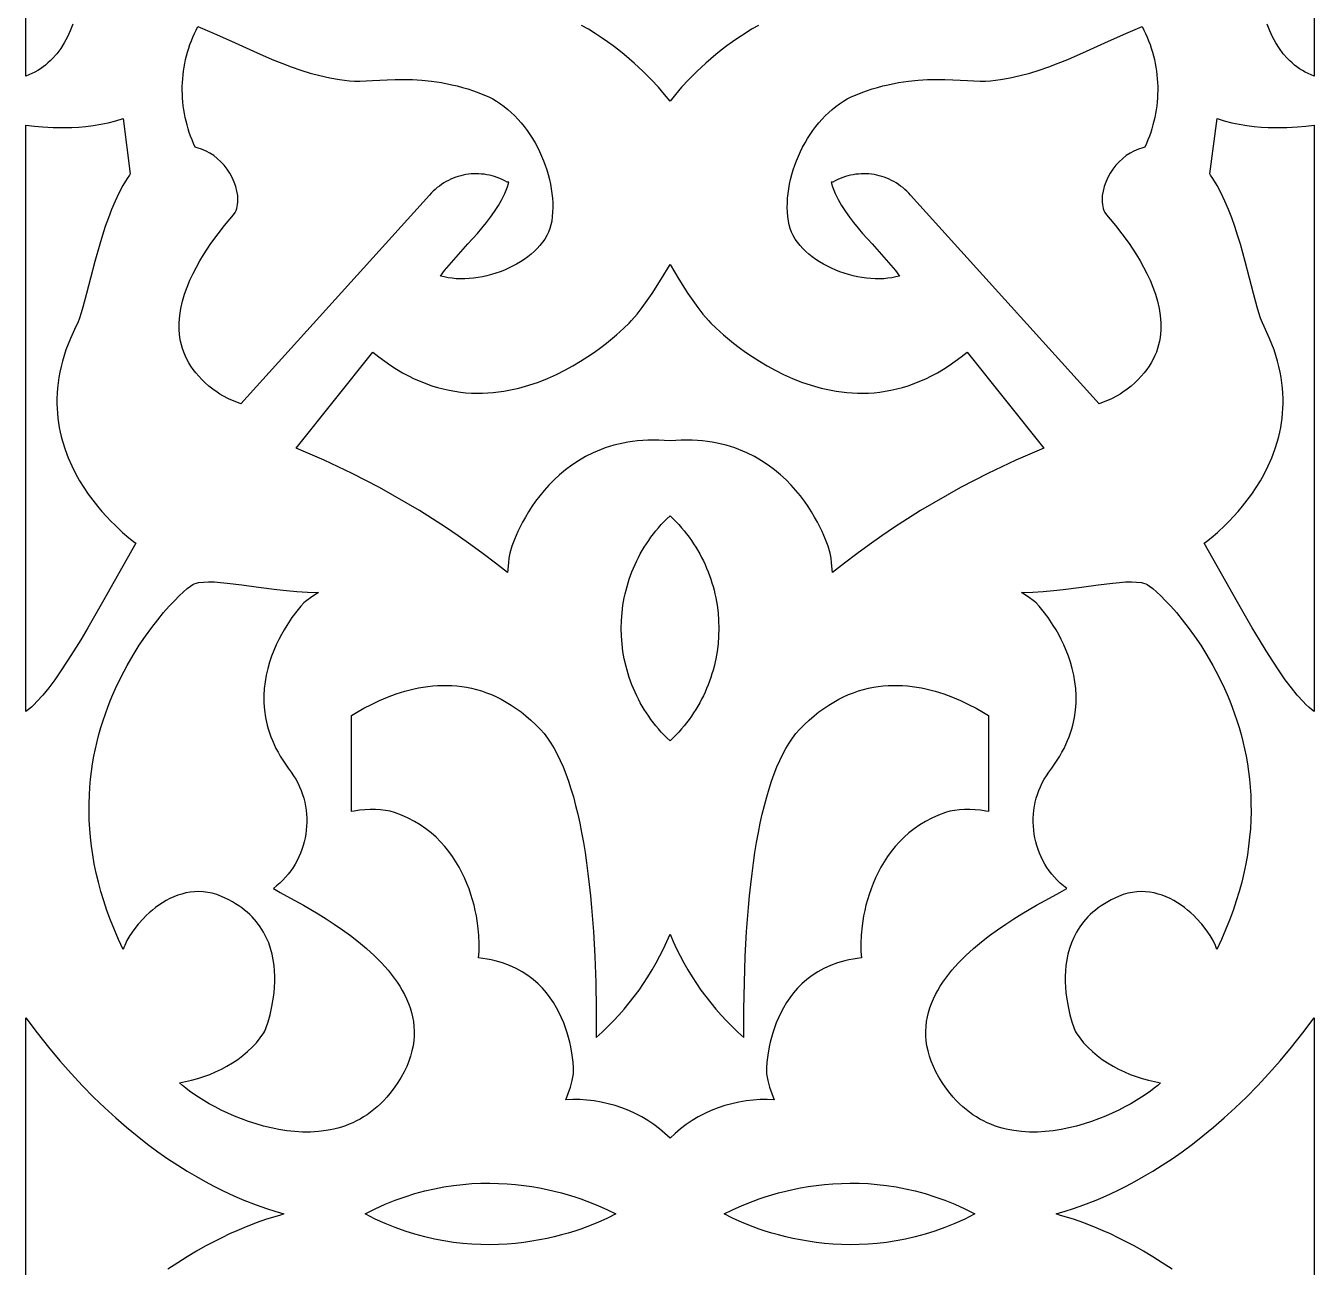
# Model space of a CAD drawing. Extents: x -350 to 350, y -780 to 780.
# Drawn here: x 190 to 270, y -188.7 to -111.6 of the extents above; entities that cross this region are included whole.
import ezdxf

# ---------------------------------------------------------------- set-up
doc = ezdxf.new("R2010")
doc.units = 0
doc.layers.add('LAYER_1', color=18, linetype='CONTINUOUS')

msp = doc.modelspace()

# ---------------------------------------------------------------- linework, layer by layer
at = {"layer": 'LAYER_1'}
for points in [[(192.926, -111.489), (192.767, -111.895), (192.588, -112.283), (192.389, -112.651), (192.17, -112.999), (191.929, -113.324), (191.667, -113.624), (191.527, -113.765), (191.382, -113.899), (191.23, -114.026), (191.073, -114.147), (190.91, -114.26), (190.741, -114.365), (190.566, -114.463), (190.384, -114.553), (190.196, -114.636), (190.002, -114.71), (190.002, -74.774)], [(270.001, -74.775), (270.001, -114.709), (269.808, -114.636), (269.62, -114.553), (269.439, -114.463), (269.263, -114.365), (269.094, -114.26), (268.931, -114.147), (268.774, -114.026), (268.623, -113.899), (268.477, -113.765), (268.338, -113.624), (268.075, -113.324), (267.835, -112.999), (267.615, -112.651), (267.417, -112.283), (267.238, -111.895), (267.078, -111.489)], [(235.489, -111.563), (235.066, -111.81), (234.659, -112.062), (234.267, -112.319), (233.89, -112.58), (233.528, -112.843), (233.182, -113.108), (232.85, -113.373), (232.231, -113.903), (231.671, -114.424), (231.169, -114.929), (230.724, -115.411), (230.336, -115.86), (230.002, -116.271), (229.669, -115.86), (229.28, -115.411), (228.835, -114.929), (228.333, -114.424), (227.773, -113.903), (227.154, -113.373), (226.823, -113.108), (226.476, -112.843), (226.114, -112.58), (225.738, -112.319), (225.346, -112.062), (224.938, -111.81), (224.516, -111.563)], [(190.002, -197.546), (190.002, -173.176), (190.707, -174.117), (191.413, -175.008), (192.118, -175.852), (192.822, -176.649), (193.522, -177.4), (194.217, -178.107), (194.905, -178.771), (195.587, -179.394), (196.259, -179.977), (196.92, -180.52), (197.57, -181.027), (198.207, -181.497), (198.83, -181.932), (199.436, -182.334), (200.025, -182.704), (200.595, -183.043), (201.145, -183.353), (201.673, -183.634), (202.178, -183.888), (202.659, -184.117), (203.115, -184.322), (203.543, -184.504), (204.312, -184.804), (204.956, -185.029), (205.463, -185.189), (205.823, -185.296), (206.024, -185.361), (205.823, -185.427), (205.463, -185.533), (204.956, -185.693), (204.312, -185.918), (203.543, -186.218), (203.115, -186.4), (202.659, -186.605), (202.178, -186.834), (201.673, -187.088), (201.145, -187.37), (200.595, -187.679), (200.025, -188.018), (199.436, -188.388), (198.83, -188.79)], [(261.175, -188.79), (260.569, -188.388), (259.98, -188.018), (259.41, -187.679), (258.86, -187.37), (258.331, -187.088), (257.826, -186.834), (257.345, -186.605), (256.89, -186.4), (256.462, -186.218), (255.692, -185.918), (255.049, -185.693), (254.541, -185.533), (254.182, -185.427), (253.981, -185.361), (254.182, -185.296), (254.541, -185.189), (255.049, -185.029), (255.692, -184.804), (256.462, -184.504), (256.89, -184.322), (257.345, -184.117), (257.826, -183.888), (258.331, -183.634), (258.86, -183.353), (259.41, -183.043), (259.98, -182.704), (260.569, -182.334), (261.175, -181.932), (261.797, -181.497), (262.434, -181.027), (263.084, -180.52), (263.746, -179.977), (264.418, -179.394), (265.099, -178.771), (265.788, -178.107), (266.483, -177.4), (267.183, -176.649), (267.886, -175.852), (268.591, -175.008), (269.297, -174.117), (270.001, -173.177), (270.001, -197.545)]]:
    msp.add_lwpolyline(points, dxfattribs=at)
for points in [[(201.266, -111.877), (201.843, -112.129), (202.995, -112.65), (204.149, -113.174), (205.309, -113.676), (205.893, -113.912), (206.481, -114.134), (207.072, -114.339), (207.667, -114.524), (208.268, -114.686), (208.874, -114.822), (209.486, -114.93), (210.105, -115.006), (210.411, -115.023), (210.753, -115.022), (211.535, -114.988), (212.441, -114.942), (212.938, -114.926), (213.462, -114.922), (214.012, -114.935), (214.588, -114.969), (215.187, -115.029), (215.808, -115.12), (216.451, -115.247), (216.78, -115.325), (217.113, -115.415), (217.452, -115.515), (217.795, -115.628), (218.142, -115.753), (218.494, -115.892), (218.747, -116.005), (218.995, -116.132), (219.237, -116.274), (219.474, -116.43), (219.705, -116.599), (219.929, -116.78), (220.147, -116.972), (220.358, -117.176), (220.562, -117.391), (220.758, -117.615), (220.947, -117.848), (221.128, -118.089), (221.301, -118.339), (221.465, -118.596), (221.62, -118.859), (221.766, -119.128), (221.903, -119.403), (222.03, -119.682), (222.148, -119.965), (222.255, -120.251), (222.352, -120.54), (222.439, -120.831), (222.514, -121.124), (222.578, -121.417), (222.631, -121.711), (222.672, -122.004), (222.701, -122.295), (222.717, -122.585), (222.721, -122.873), (222.713, -123.157), (222.691, -123.438), (222.655, -123.714), (222.608, -123.949), (222.54, -124.179), (222.453, -124.403), (222.347, -124.62), (222.224, -124.831), (222.083, -125.035), (221.927, -125.232), (221.757, -125.422), (221.572, -125.604), (221.375, -125.778), (221.166, -125.945), (220.946, -126.102), (220.716, -126.252), (220.477, -126.392), (220.231, -126.524), (219.977, -126.646), (219.717, -126.758), (219.452, -126.861), (219.182, -126.954), (218.91, -127.036), (218.635, -127.108), (218.36, -127.169), (218.083, -127.218), (217.808, -127.257), (217.534, -127.284), (217.263, -127.299), (216.995, -127.302), (216.732, -127.292), (216.474, -127.27), (216.223, -127.235), (215.979, -127.187), (215.743, -127.126), (216.01, -126.784), (216.288, -126.448), (216.867, -125.788), (217.459, -125.136), (218.045, -124.48), (218.329, -124.148), (218.604, -123.81), (218.866, -123.465), (219.115, -123.113), (219.346, -122.751), (219.558, -122.378), (219.748, -121.994), (219.913, -121.595), (219.981, -121.375), (219.996, -121.297), (219.888, -121.297), (219.738, -121.213), (219.585, -121.137), (219.429, -121.069), (219.273, -121.008), (219.114, -120.954), (218.954, -120.907), (218.793, -120.868), (218.631, -120.836), (218.468, -120.811), (218.305, -120.793), (218.142, -120.782), (217.978, -120.778), (217.815, -120.782), (217.652, -120.792), (217.49, -120.809), (217.329, -120.833), (217.169, -120.863), (217.011, -120.901), (216.854, -120.945), (216.699, -120.996), (216.546, -121.054), (216.395, -121.118), (216.247, -121.189), (216.102, -121.267), (215.96, -121.351), (215.821, -121.441), (215.685, -121.538), (215.553, -121.641), (215.425, -121.751), (215.301, -121.867), (215.182, -121.989), (215.067, -122.117), (203.35, -135.069), (202.597, -134.745), (202.232, -134.559), (202.056, -134.455), (201.885, -134.344), (201.621, -134.153), (201.374, -133.959), (201.145, -133.761), (200.934, -133.559), (200.739, -133.355), (200.56, -133.147), (200.397, -132.936), (200.25, -132.723), (200.118, -132.508), (200, -132.29), (199.896, -132.071), (199.806, -131.85), (199.729, -131.627), (199.665, -131.403), (199.614, -131.178), (199.574, -130.951), (199.546, -130.725), (199.528, -130.497), (199.522, -130.27), (199.525, -130.042), (199.538, -129.815), (199.56, -129.588), (199.631, -129.136), (199.733, -128.688), (199.864, -128.246), (200.019, -127.811), (200.195, -127.385), (200.389, -126.97), (200.597, -126.568), (200.816, -126.179), (201.041, -125.807), (201.27, -125.452), (201.499, -125.116), (201.942, -124.51), (202.343, -124), (202.673, -123.601), (202.904, -123.327), (203.007, -123.19), (203.059, -123.069), (203.101, -122.944), (203.134, -122.816), (203.157, -122.685), (203.171, -122.551), (203.176, -122.415), (203.162, -122.137), (203.117, -121.856), (203.042, -121.573), (202.94, -121.292), (202.814, -121.017), (202.665, -120.749), (202.497, -120.493), (202.311, -120.252), (202.11, -120.028), (201.896, -119.824), (201.671, -119.645), (201.438, -119.492), (201.199, -119.369), (200.922, -119.255), (200.652, -119.161), (200.52, -119.124), (200.419, -118.899), (200.324, -118.672), (200.236, -118.443), (200.155, -118.213), (200.081, -117.981), (200.014, -117.747), (199.954, -117.512), (199.901, -117.275), (199.854, -117.038), (199.815, -116.8), (199.783, -116.561), (199.757, -116.321), (199.738, -116.081), (199.726, -115.84), (199.721, -115.6), (199.723, -115.359), (199.732, -115.119), (199.748, -114.878), (199.771, -114.639), (199.8, -114.4), (199.836, -114.161), (199.88, -113.924), (199.93, -113.688), (199.987, -113.453), (200.05, -113.219), (200.121, -112.987), (200.199, -112.756), (200.283, -112.528), (200.374, -112.301), (200.472, -112.076), (200.577, -111.854), (200.689, -111.634)], [(259.427, -111.854), (259.532, -112.076), (259.63, -112.301), (259.721, -112.528), (259.806, -112.756), (259.883, -112.987), (259.954, -113.219), (260.018, -113.453), (260.075, -113.688), (260.125, -113.924), (260.168, -114.161), (260.204, -114.4), (260.234, -114.639), (260.256, -114.878), (260.272, -115.119), (260.281, -115.359), (260.283, -115.6), (260.278, -115.84), (260.266, -116.081), (260.247, -116.321), (260.222, -116.561), (260.189, -116.8), (260.15, -117.038), (260.104, -117.275), (260.05, -117.512), (259.99, -117.747), (259.923, -117.981), (259.849, -118.213), (259.768, -118.443), (259.68, -118.672), (259.586, -118.899), (259.484, -119.124), (259.353, -119.161), (259.083, -119.255), (258.806, -119.369), (258.566, -119.492), (258.333, -119.645), (258.109, -119.824), (257.894, -120.028), (257.693, -120.252), (257.507, -120.493), (257.339, -120.749), (257.191, -121.017), (257.064, -121.292), (256.963, -121.573), (256.888, -121.856), (256.842, -122.137), (256.828, -122.415), (256.833, -122.551), (256.848, -122.685), (256.871, -122.816), (256.903, -122.944), (256.946, -123.069), (256.998, -123.19), (257.101, -123.327), (257.332, -123.601), (257.661, -124), (258.062, -124.51), (258.505, -125.116), (258.734, -125.452), (258.963, -125.807), (259.189, -126.179), (259.407, -126.568), (259.615, -126.97), (259.809, -127.385), (259.985, -127.811), (260.14, -128.246), (260.271, -128.688), (260.373, -129.136), (260.444, -129.588), (260.466, -129.815), (260.479, -130.042), (260.483, -130.27), (260.476, -130.497), (260.459, -130.725), (260.43, -130.951), (260.391, -131.178), (260.339, -131.403), (260.275, -131.627), (260.198, -131.85), (260.108, -132.071), (260.005, -132.29), (259.887, -132.508), (259.754, -132.723), (259.607, -132.936), (259.444, -133.147), (259.266, -133.355), (259.071, -133.559), (258.859, -133.761), (258.63, -133.959), (258.384, -134.153), (258.119, -134.344), (257.948, -134.455), (257.772, -134.559), (257.408, -134.745), (256.654, -135.069), (244.937, -122.117), (244.822, -121.989), (244.703, -121.867), (244.579, -121.751), (244.451, -121.641), (244.319, -121.538), (244.184, -121.441), (244.045, -121.351), (243.902, -121.267), (243.757, -121.189), (243.609, -121.118), (243.458, -121.054), (243.305, -120.996), (243.15, -120.945), (242.993, -120.901), (242.835, -120.863), (242.675, -120.833), (242.514, -120.809), (242.352, -120.792), (242.189, -120.782), (242.026, -120.778), (241.863, -120.782), (241.699, -120.793), (241.536, -120.811), (241.373, -120.836), (241.211, -120.868), (241.05, -120.907), (240.89, -120.954), (240.732, -121.008), (240.575, -121.069), (240.42, -121.137), (240.267, -121.213), (240.116, -121.297), (240.009, -121.297), (240.024, -121.375), (240.091, -121.595), (240.256, -121.994), (240.446, -122.378), (240.658, -122.751), (240.89, -123.113), (241.138, -123.465), (241.401, -123.81), (241.675, -124.148), (241.959, -124.48), (242.545, -125.136), (243.137, -125.788), (243.716, -126.448), (243.994, -126.784), (244.261, -127.126), (244.026, -127.187), (243.782, -127.235), (243.53, -127.27), (243.273, -127.292), (243.009, -127.302), (242.742, -127.299), (242.47, -127.284), (242.197, -127.257), (241.921, -127.218), (241.645, -127.169), (241.369, -127.108), (241.094, -127.036), (240.822, -126.954), (240.553, -126.861), (240.288, -126.758), (240.028, -126.646), (239.774, -126.524), (239.527, -126.392), (239.288, -126.252), (239.058, -126.102), (238.838, -125.945), (238.629, -125.778), (238.432, -125.604), (238.248, -125.422), (238.077, -125.232), (237.921, -125.035), (237.781, -124.831), (237.657, -124.62), (237.551, -124.403), (237.464, -124.179), (237.396, -123.949), (237.349, -123.714), (237.314, -123.438), (237.292, -123.157), (237.283, -122.873), (237.287, -122.585), (237.304, -122.295), (237.333, -122.004), (237.373, -121.711), (237.426, -121.417), (237.49, -121.124), (237.566, -120.831), (237.652, -120.54), (237.749, -120.251), (237.856, -119.965), (237.974, -119.682), (238.101, -119.403), (238.238, -119.128), (238.385, -118.859), (238.54, -118.596), (238.704, -118.339), (238.876, -118.089), (239.057, -117.848), (239.246, -117.615), (239.442, -117.391), (239.646, -117.176), (239.857, -116.972), (240.075, -116.78), (240.299, -116.599), (240.53, -116.43), (240.767, -116.274), (241.009, -116.132), (241.258, -116.005), (241.511, -115.892), (241.862, -115.753), (242.21, -115.628), (242.553, -115.515), (242.891, -115.415), (243.225, -115.325), (243.554, -115.247), (244.196, -115.12), (244.818, -115.029), (245.417, -114.969), (245.992, -114.935), (246.542, -114.922), (247.067, -114.926), (247.563, -114.942), (248.47, -114.988), (249.252, -115.022), (249.593, -115.023), (249.9, -115.006), (250.518, -114.93), (251.13, -114.822), (251.736, -114.686), (252.337, -114.524), (252.933, -114.339), (253.524, -114.134), (254.111, -113.912), (254.695, -113.676), (255.856, -113.174), (257.01, -112.65), (258.162, -112.129), (258.738, -111.877), (259.316, -111.634)], [(196.494, -120.79), (196.447, -120.856), (196.307, -121.067), (196.039, -121.512), (195.788, -121.984), (195.554, -122.478), (195.335, -122.991), (195.13, -123.519), (194.938, -124.056), (194.759, -124.599), (194.591, -125.144), (194.285, -126.221), (194.014, -127.254), (193.77, -128.209), (193.544, -129.051), (193.436, -129.42), (193.33, -129.748), (193.225, -130.031), (193.12, -130.265), (192.941, -130.633), (192.778, -130.997), (192.631, -131.356), (192.499, -131.712), (192.382, -132.064), (192.28, -132.412), (192.192, -132.755), (192.117, -133.094), (192.056, -133.429), (192.008, -133.76), (191.972, -134.086), (191.948, -134.408), (191.936, -134.726), (191.935, -135.039), (191.944, -135.347), (191.964, -135.651), (191.994, -135.95), (192.034, -136.244), (192.082, -136.533), (192.139, -136.818), (192.205, -137.097), (192.278, -137.372), (192.446, -137.906), (192.64, -138.42), (192.857, -138.913), (193.094, -139.385), (193.346, -139.835), (193.612, -140.262), (193.886, -140.667), (194.167, -141.049), (194.45, -141.408), (194.733, -141.742), (195.012, -142.053), (195.283, -142.338), (195.543, -142.598), (196.018, -143.042), (196.409, -143.379), (196.689, -143.607), (196.832, -143.722), (195.761, -145.623), (194.769, -147.379), (193.848, -148.976), (193.412, -149.712), (192.99, -150.404), (192.581, -151.05), (192.185, -151.649), (191.799, -152.2), (191.424, -152.701), (191.058, -153.15), (190.699, -153.547), (190.523, -153.724), (190.348, -153.888), (190.174, -154.038), (190.002, -154.174), (190.002, -117.764), (190.534, -117.828), (191.051, -117.874), (191.7, -117.909), (192.457, -117.915), (192.868, -117.903), (193.297, -117.878), (193.74, -117.839), (194.194, -117.782), (194.656, -117.707), (195.123, -117.611), (195.592, -117.492), (196.04, -117.355)], [(264.412, -117.492), (264.881, -117.611), (265.348, -117.707), (265.811, -117.782), (266.265, -117.839), (266.708, -117.878), (267.136, -117.903), (267.547, -117.915), (268.305, -117.909), (268.954, -117.874), (269.47, -117.828), (270.001, -117.764), (270.001, -154.173), (269.83, -154.038), (269.656, -153.888), (269.481, -153.724), (269.305, -153.547), (268.947, -153.15), (268.58, -152.701), (268.205, -152.2), (267.82, -151.649), (267.423, -151.05), (267.015, -150.404), (266.593, -149.712), (266.156, -148.976), (265.235, -147.379), (264.243, -145.623), (263.172, -143.722), (263.315, -143.607), (263.596, -143.379), (263.987, -143.042), (264.461, -142.598), (264.722, -142.338), (264.993, -142.053), (265.271, -141.742), (265.554, -141.408), (265.837, -141.049), (266.118, -140.667), (266.393, -140.262), (266.658, -139.835), (266.911, -139.385), (267.147, -138.913), (267.364, -138.42), (267.559, -137.906), (267.727, -137.372), (267.8, -137.097), (267.865, -136.818), (267.922, -136.533), (267.971, -136.244), (268.01, -135.95), (268.04, -135.651), (268.06, -135.347), (268.07, -135.039), (268.069, -134.726), (268.056, -134.408), (268.032, -134.086), (267.997, -133.76), (267.948, -133.429), (267.887, -133.094), (267.813, -132.755), (267.725, -132.412), (267.622, -132.064), (267.506, -131.712), (267.374, -131.356), (267.227, -130.997), (267.064, -130.633), (266.885, -130.265), (266.78, -130.031), (266.674, -129.748), (266.568, -129.42), (266.46, -129.051), (266.235, -128.209), (265.99, -127.254), (265.719, -126.221), (265.414, -125.144), (265.246, -124.599), (265.066, -124.056), (264.875, -123.519), (264.67, -122.991), (264.45, -122.478), (264.216, -121.984), (263.965, -121.512), (263.698, -121.067), (263.557, -120.856), (263.51, -120.79), (263.965, -117.355)], [(230.548, -127.324), (231.115, -128.215), (231.413, -128.65), (231.724, -129.076), (232.049, -129.489), (232.391, -129.888), (232.545, -130.049), (232.862, -130.357), (233.333, -130.782), (233.946, -131.288), (234.303, -131.562), (234.691, -131.845), (235.11, -132.131), (235.557, -132.418), (236.031, -132.7), (236.532, -132.975), (237.057, -133.237), (237.606, -133.483), (238.176, -133.709), (238.768, -133.91), (239.378, -134.082), (239.69, -134.156), (240.007, -134.221), (240.327, -134.278), (240.652, -134.324), (240.98, -134.36), (241.312, -134.386), (241.647, -134.4), (241.986, -134.402), (242.327, -134.393), (242.672, -134.37), (243.02, -134.334), (243.37, -134.284), (243.722, -134.22), (244.077, -134.141), (244.434, -134.046), (244.792, -133.936), (245.153, -133.809), (245.515, -133.665), (245.879, -133.504), (246.243, -133.325), (246.609, -133.128), (246.976, -132.911), (247.343, -132.675), (247.711, -132.419), (248.08, -132.142), (248.448, -131.845), (253.22, -137.821), (252.342, -138.187), (251.469, -138.569), (250.602, -138.969), (249.742, -139.384), (248.889, -139.815), (248.044, -140.262), (247.207, -140.725), (246.378, -141.202), (245.558, -141.695), (244.747, -142.203), (243.945, -142.724), (243.154, -143.261), (242.373, -143.811), (241.603, -144.375), (240.844, -144.952), (240.097, -145.543), (240.035, -144.937), (239.999, -144.635), (239.951, -144.335), (239.815, -143.893), (239.66, -143.485), (239.441, -142.981), (239.152, -142.403), (238.98, -142.093), (238.789, -141.773), (238.578, -141.444), (238.346, -141.111), (238.094, -140.776), (237.82, -140.441), (237.524, -140.11), (237.205, -139.784), (236.862, -139.467), (236.496, -139.161), (236.105, -138.869), (235.688, -138.594), (235.246, -138.338), (234.777, -138.105), (234.533, -137.997), (234.282, -137.896), (234.024, -137.802), (233.758, -137.715), (233.486, -137.636), (233.207, -137.565), (232.92, -137.502), (232.626, -137.447), (232.325, -137.401), (232.016, -137.365), (231.7, -137.338), (231.376, -137.322), (231.044, -137.315), (230.705, -137.319), (230.358, -137.334), (230.002, -137.361), (229.647, -137.334), (229.299, -137.319), (228.96, -137.315), (228.629, -137.322), (228.305, -137.338), (227.988, -137.365), (227.68, -137.401), (227.378, -137.447), (227.084, -137.502), (226.798, -137.565), (226.518, -137.636), (226.246, -137.715), (225.981, -137.802), (225.723, -137.896), (225.471, -137.997), (225.227, -138.105), (224.758, -138.338), (224.316, -138.594), (223.9, -138.869), (223.509, -139.161), (223.142, -139.467), (222.8, -139.784), (222.481, -140.11), (222.185, -140.441), (221.911, -140.776), (221.658, -141.111), (221.427, -141.444), (221.216, -141.773), (221.025, -142.093), (220.853, -142.403), (220.564, -142.981), (220.344, -143.485), (220.189, -143.893), (220.054, -144.335), (220.005, -144.635), (219.97, -144.937), (219.907, -145.543), (219.16, -144.952), (218.401, -144.375), (217.631, -143.811), (216.85, -143.261), (216.059, -142.724), (215.258, -142.203), (214.447, -141.695), (213.627, -141.202), (212.798, -140.725), (211.96, -140.262), (211.115, -139.815), (210.262, -139.384), (209.403, -138.969), (208.536, -138.569), (207.663, -138.187), (206.784, -137.821), (211.556, -131.845), (211.925, -132.142), (212.293, -132.419), (212.661, -132.675), (213.029, -132.911), (213.395, -133.128), (213.761, -133.325), (214.126, -133.504), (214.489, -133.665), (214.851, -133.809), (215.212, -133.936), (215.571, -134.046), (215.928, -134.141), (216.282, -134.22), (216.635, -134.284), (216.985, -134.334), (217.332, -134.37), (217.677, -134.393), (218.019, -134.402), (218.357, -134.4), (218.693, -134.386), (219.025, -134.36), (219.353, -134.324), (219.677, -134.278), (219.998, -134.221), (220.314, -134.156), (220.626, -134.082), (221.237, -133.91), (221.828, -133.709), (222.399, -133.483), (222.947, -133.237), (223.473, -132.975), (223.973, -132.7), (224.448, -132.418), (224.895, -132.131), (225.313, -131.845), (225.701, -131.562), (226.058, -131.288), (226.671, -130.782), (227.142, -130.357), (227.46, -130.049), (227.613, -129.888), (227.955, -129.489), (228.281, -129.076), (228.591, -128.65), (228.889, -128.215), (229.457, -127.324), (230.002, -126.421)], [(230.189, -142.194), (230.369, -142.377), (230.544, -142.564), (230.712, -142.754), (230.875, -142.947), (231.031, -143.144), (231.182, -143.343), (231.327, -143.546), (231.466, -143.752), (231.599, -143.96), (231.726, -144.171), (231.847, -144.385), (231.962, -144.601), (232.072, -144.819), (232.175, -145.039), (232.273, -145.262), (232.364, -145.486), (232.45, -145.713), (232.53, -145.941), (232.604, -146.17), (232.672, -146.401), (232.734, -146.633), (232.79, -146.867), (232.84, -147.101), (232.923, -147.573), (232.982, -148.048), (233.018, -148.525), (233.029, -149.002), (233.018, -149.48), (232.982, -149.956), (232.923, -150.431), (232.84, -150.903), (232.734, -151.371), (232.672, -151.603), (232.604, -151.834), (232.53, -152.064), (232.45, -152.292), (232.364, -152.518), (232.273, -152.742), (232.175, -152.965), (232.072, -153.185), (231.962, -153.404), (231.847, -153.62), (231.726, -153.833), (231.599, -154.044), (231.466, -154.253), (231.327, -154.458), (231.182, -154.661), (231.031, -154.861), (230.875, -155.057), (230.712, -155.251), (230.544, -155.441), (230.369, -155.627), (230.189, -155.81), (230.002, -155.989), (229.815, -155.81), (229.635, -155.627), (229.461, -155.441), (229.292, -155.251), (229.13, -155.057), (228.973, -154.861), (228.822, -154.661), (228.678, -154.458), (228.539, -154.253), (228.406, -154.044), (228.278, -153.833), (228.157, -153.62), (228.042, -153.404), (227.933, -153.185), (227.829, -152.965), (227.732, -152.742), (227.64, -152.518), (227.554, -152.292), (227.475, -152.064), (227.401, -151.834), (227.333, -151.603), (227.271, -151.371), (227.164, -150.903), (227.081, -150.431), (227.022, -149.956), (226.987, -149.48), (226.975, -149.002), (226.987, -148.525), (227.022, -148.048), (227.081, -147.573), (227.164, -147.101), (227.214, -146.867), (227.271, -146.633), (227.333, -146.401), (227.401, -146.17), (227.475, -145.941), (227.554, -145.713), (227.64, -145.486), (227.732, -145.262), (227.829, -145.039), (227.933, -144.819), (228.042, -144.601), (228.157, -144.385), (228.278, -144.171), (228.406, -143.96), (228.539, -143.752), (228.678, -143.546), (228.822, -143.343), (228.973, -143.144), (229.13, -142.947), (229.292, -142.754), (229.461, -142.564), (229.635, -142.377), (229.815, -142.194), (230.002, -142.015)], [(201.712, -146.122), (202.097, -146.148), (202.511, -146.19), (203.423, -146.308), (204.448, -146.451), (205.582, -146.594), (206.19, -146.658), (206.824, -146.713), (207.485, -146.756), (208.172, -146.784), (207.768, -147.05), (207.375, -147.329), (207.273, -147.427), (207.085, -147.632), (206.832, -147.937), (206.531, -148.336), (206.204, -148.823), (206.036, -149.096), (205.87, -149.389), (205.706, -149.7), (205.548, -150.028), (205.399, -150.373), (205.259, -150.733), (205.133, -151.109), (205.023, -151.498), (204.93, -151.9), (204.858, -152.315), (204.809, -152.741), (204.785, -153.177), (204.789, -153.624), (204.824, -154.079), (204.891, -154.541), (204.993, -155.011), (205.059, -155.249), (205.134, -155.488), (205.219, -155.728), (205.314, -155.969), (205.42, -156.212), (205.537, -156.455), (205.666, -156.699), (205.806, -156.945), (205.957, -157.19), (206.122, -157.437), (206.298, -157.684), (206.488, -157.931), (206.635, -158.151), (206.769, -158.375), (206.892, -158.604), (207.002, -158.837), (207.1, -159.073), (207.185, -159.312), (207.259, -159.553), (207.321, -159.797), (207.37, -160.043), (207.408, -160.289), (207.434, -160.537), (207.449, -160.785), (207.451, -161.033), (207.442, -161.28), (207.422, -161.527), (207.39, -161.772), (207.347, -162.015), (207.292, -162.257), (207.226, -162.495), (207.149, -162.731), (207.061, -162.963), (206.961, -163.191), (206.851, -163.415), (206.73, -163.634), (206.597, -163.848), (206.454, -164.056), (206.301, -164.258), (206.136, -164.453), (205.961, -164.642), (205.776, -164.823), (205.58, -164.997), (205.374, -165.162), (205.802, -165.408), (206.441, -165.755), (207.245, -166.199), (208.165, -166.737), (208.655, -167.04), (209.156, -167.365), (209.663, -167.712), (210.17, -168.081), (210.671, -168.47), (211.161, -168.88), (211.633, -169.31), (212.081, -169.76), (212.295, -169.992), (212.5, -170.228), (212.697, -170.47), (212.884, -170.716), (213.061, -170.967), (213.226, -171.222), (213.381, -171.482), (213.522, -171.746), (213.651, -172.015), (213.765, -172.288), (213.865, -172.565), (213.949, -172.847), (214.018, -173.132), (214.069, -173.422), (214.103, -173.716), (214.118, -174.014), (214.115, -174.316), (214.091, -174.621), (214.047, -174.931), (213.982, -175.244), (213.895, -175.562), (213.785, -175.883), (213.652, -176.207), (213.494, -176.535), (213.312, -176.867), (213.103, -177.202), (212.869, -177.541), (212.607, -177.883), (212.419, -178.108), (212.226, -178.32), (212.029, -178.52), (211.827, -178.707), (211.621, -178.883), (211.411, -179.046), (211.197, -179.199), (210.98, -179.34), (210.76, -179.47), (210.536, -179.589), (210.309, -179.698), (210.08, -179.797), (209.848, -179.886), (209.614, -179.965), (209.378, -180.035), (209.139, -180.095), (208.899, -180.147), (208.658, -180.19), (208.172, -180.25), (207.682, -180.28), (207.191, -180.279), (206.699, -180.252), (206.209, -180.198), (205.722, -180.122), (205.24, -180.024), (204.765, -179.906), (204.298, -179.771), (203.84, -179.621), (203.394, -179.458), (202.962, -179.284), (202.544, -179.1), (202.142, -178.91), (201.759, -178.714), (201.396, -178.516), (201.054, -178.316), (200.735, -178.118), (200.441, -177.922), (200.173, -177.732), (199.933, -177.549), (199.724, -177.376), (199.545, -177.213), (199.922, -177.145), (200.299, -177.059), (200.676, -176.955), (201.051, -176.834), (201.422, -176.697), (201.788, -176.542), (202.146, -176.372), (202.496, -176.184), (202.836, -175.981), (203.163, -175.762), (203.477, -175.527), (203.775, -175.276), (204.057, -175.01), (204.32, -174.729), (204.562, -174.434), (204.783, -174.123), (204.837, -174.011), (204.929, -173.778), (205.043, -173.437), (205.167, -173.003), (205.285, -172.49), (205.384, -171.912), (205.422, -171.602), (205.449, -171.282), (205.464, -170.953), (205.466, -170.616), (205.451, -170.273), (205.42, -169.926), (205.369, -169.578), (205.297, -169.228), (205.203, -168.88), (205.084, -168.536), (204.938, -168.196), (204.765, -167.862), (204.561, -167.537), (204.326, -167.222), (204.058, -166.919), (203.91, -166.773), (203.754, -166.63), (203.588, -166.491), (203.413, -166.356), (203.228, -166.225), (203.034, -166.099), (202.829, -165.978), (202.613, -165.861), (202.388, -165.75), (202.151, -165.644), (201.863, -165.535), (201.578, -165.452), (201.296, -165.393), (201.017, -165.359), (200.742, -165.347), (200.471, -165.356), (200.204, -165.385), (199.942, -165.432), (199.685, -165.498), (199.434, -165.579), (199.189, -165.675), (198.95, -165.785), (198.717, -165.908), (198.492, -166.041), (198.274, -166.185), (198.064, -166.337), (197.861, -166.497), (197.668, -166.663), (197.483, -166.834), (197.307, -167.009), (196.986, -167.364), (196.705, -167.719), (196.469, -168.065), (196.281, -168.39), (196.143, -168.685), (196.093, -168.818), (196.058, -168.939), (195.769, -168.325), (195.503, -167.717), (195.26, -167.115), (195.04, -166.518), (194.842, -165.928), (194.665, -165.344), (194.508, -164.766), (194.372, -164.195), (194.255, -163.63), (194.157, -163.072), (194.077, -162.521), (194.015, -161.977), (193.97, -161.44), (193.941, -160.91), (193.929, -160.388), (193.932, -159.872), (193.949, -159.365), (193.981, -158.865), (194.026, -158.373), (194.084, -157.889), (194.154, -157.412), (194.237, -156.944), (194.33, -156.485), (194.434, -156.033), (194.548, -155.59), (194.671, -155.156), (194.803, -154.731), (194.944, -154.314), (195.092, -153.906), (195.247, -153.508), (195.408, -153.118), (195.575, -152.739), (195.925, -152.007), (196.291, -151.315), (196.668, -150.662), (197.052, -150.05), (197.438, -149.479), (197.822, -148.952), (198.198, -148.468), (198.561, -148.028), (198.908, -147.634), (199.233, -147.287), (199.532, -146.987), (199.8, -146.735), (200.031, -146.533), (200.222, -146.381), (200.368, -146.28), (200.463, -146.232), (200.593, -146.195), (200.731, -146.166), (201.029, -146.128), (201.356, -146.114)], [(258.976, -146.128), (259.273, -146.166), (259.411, -146.195), (259.541, -146.232), (259.637, -146.28), (259.782, -146.381), (259.973, -146.533), (260.205, -146.735), (260.472, -146.987), (260.771, -147.287), (261.096, -147.634), (261.443, -148.028), (261.807, -148.468), (262.183, -148.952), (262.566, -149.479), (262.952, -150.05), (263.336, -150.662), (263.714, -151.315), (264.08, -152.007), (264.429, -152.739), (264.596, -153.118), (264.758, -153.508), (264.913, -153.906), (265.061, -154.314), (265.201, -154.731), (265.333, -155.156), (265.457, -155.59), (265.571, -156.033), (265.674, -156.485), (265.768, -156.944), (265.85, -157.412), (265.921, -157.889), (265.979, -158.373), (266.024, -158.865), (266.055, -159.365), (266.073, -159.872), (266.076, -160.388), (266.063, -160.91), (266.034, -161.44), (265.989, -161.977), (265.927, -162.521), (265.848, -163.072), (265.75, -163.63), (265.633, -164.195), (265.496, -164.766), (265.34, -165.344), (265.163, -165.928), (264.964, -166.518), (264.744, -167.115), (264.501, -167.717), (264.236, -168.325), (263.946, -168.939), (263.911, -168.818), (263.862, -168.685), (263.724, -168.39), (263.535, -168.065), (263.299, -167.719), (263.019, -167.364), (262.697, -167.009), (262.521, -166.834), (262.337, -166.663), (262.143, -166.497), (261.941, -166.337), (261.731, -166.185), (261.513, -166.041), (261.287, -165.908), (261.055, -165.785), (260.816, -165.675), (260.57, -165.579), (260.319, -165.498), (260.062, -165.432), (259.8, -165.385), (259.534, -165.356), (259.262, -165.347), (258.987, -165.359), (258.708, -165.393), (258.426, -165.452), (258.141, -165.535), (257.854, -165.644), (257.617, -165.75), (257.391, -165.861), (257.176, -165.978), (256.971, -166.099), (256.776, -166.225), (256.591, -166.356), (256.416, -166.491), (256.25, -166.63), (256.094, -166.773), (255.947, -166.919), (255.678, -167.222), (255.443, -167.537), (255.24, -167.862), (255.066, -168.196), (254.921, -168.536), (254.802, -168.88), (254.707, -169.228), (254.636, -169.578), (254.585, -169.926), (254.553, -170.273), (254.539, -170.616), (254.54, -170.953), (254.556, -171.282), (254.583, -171.602), (254.62, -171.912), (254.719, -172.49), (254.837, -173.003), (254.961, -173.437), (255.076, -173.778), (255.167, -174.011), (255.221, -174.123), (255.442, -174.434), (255.685, -174.729), (255.948, -175.01), (256.229, -175.276), (256.527, -175.527), (256.841, -175.762), (257.169, -175.981), (257.508, -176.184), (257.858, -176.372), (258.217, -176.542), (258.582, -176.697), (258.953, -176.834), (259.328, -176.955), (259.705, -177.059), (260.083, -177.145), (260.459, -177.213), (260.281, -177.376), (260.071, -177.549), (259.831, -177.732), (259.564, -177.922), (259.27, -178.118), (258.951, -178.316), (258.609, -178.516), (258.245, -178.714), (257.862, -178.91), (257.461, -179.1), (257.043, -179.284), (256.61, -179.458), (256.164, -179.621), (255.707, -179.771), (255.24, -179.906), (254.764, -180.024), (254.282, -180.122), (253.795, -180.198), (253.305, -180.252), (252.814, -180.279), (252.322, -180.28), (251.833, -180.25), (251.346, -180.19), (251.105, -180.147), (250.865, -180.095), (250.627, -180.035), (250.391, -179.965), (250.156, -179.886), (249.924, -179.797), (249.695, -179.698), (249.468, -179.589), (249.245, -179.47), (249.024, -179.34), (248.807, -179.199), (248.593, -179.046), (248.383, -178.883), (248.177, -178.707), (247.976, -178.52), (247.778, -178.32), (247.585, -178.108), (247.397, -177.883), (247.136, -177.541), (246.901, -177.202), (246.693, -176.867), (246.51, -176.535), (246.353, -176.207), (246.219, -175.883), (246.109, -175.562), (246.022, -175.244), (245.957, -174.931), (245.913, -174.621), (245.89, -174.316), (245.886, -174.014), (245.901, -173.716), (245.935, -173.422), (245.987, -173.132), (246.055, -172.847), (246.139, -172.565), (246.239, -172.288), (246.354, -172.015), (246.482, -171.746), (246.624, -171.482), (246.778, -171.222), (246.944, -170.967), (247.121, -170.716), (247.308, -170.47), (247.504, -170.228), (247.71, -169.992), (247.923, -169.76), (248.372, -169.31), (248.844, -168.88), (249.333, -168.47), (249.834, -168.081), (250.341, -167.712), (250.848, -167.365), (251.35, -167.04), (251.839, -166.737), (252.76, -166.199), (253.563, -165.755), (254.202, -165.408), (254.631, -165.162), (254.424, -164.997), (254.228, -164.823), (254.043, -164.642), (253.868, -164.453), (253.704, -164.258), (253.55, -164.056), (253.407, -163.848), (253.275, -163.634), (253.154, -163.415), (253.043, -163.191), (252.944, -162.963), (252.856, -162.731), (252.778, -162.495), (252.712, -162.257), (252.658, -162.015), (252.614, -161.772), (252.582, -161.527), (252.562, -161.28), (252.553, -161.033), (252.556, -160.785), (252.57, -160.537), (252.596, -160.289), (252.634, -160.043), (252.684, -159.797), (252.745, -159.553), (252.819, -159.312), (252.905, -159.073), (253.003, -158.837), (253.113, -158.604), (253.235, -158.375), (253.37, -158.151), (253.517, -157.931), (253.706, -157.684), (253.883, -157.437), (254.047, -157.19), (254.199, -156.945), (254.339, -156.699), (254.467, -156.455), (254.584, -156.212), (254.69, -155.969), (254.786, -155.728), (254.871, -155.488), (254.946, -155.249), (255.011, -155.011), (255.114, -154.541), (255.181, -154.079), (255.215, -153.624), (255.219, -153.177), (255.196, -152.741), (255.146, -152.315), (255.074, -151.9), (254.982, -151.498), (254.871, -151.109), (254.745, -150.733), (254.606, -150.373), (254.456, -150.028), (254.298, -149.7), (254.135, -149.389), (253.968, -149.096), (253.8, -148.823), (253.473, -148.336), (253.173, -147.937), (252.919, -147.632), (252.731, -147.427), (252.63, -147.329), (252.236, -147.05), (251.833, -146.784), (252.52, -146.756), (253.181, -146.713), (253.815, -146.658), (254.423, -146.594), (255.557, -146.451), (256.581, -146.308), (257.494, -146.19), (257.907, -146.148), (258.292, -146.122), (258.649, -146.114)], [(244.144, -152.545), (244.442, -152.556), (244.738, -152.578), (245.032, -152.611), (245.323, -152.652), (245.611, -152.703), (245.896, -152.762), (246.457, -152.905), (247.003, -153.076), (247.534, -153.272), (248.046, -153.488), (248.54, -153.721), (249.013, -153.966), (249.463, -154.221), (249.769, -154.407), (249.769, -160.38), (249.621, -160.35), (249.278, -160.299), (248.941, -160.263), (248.609, -160.246), (248.286, -160.246), (247.973, -160.265), (247.672, -160.303), (247.384, -160.362), (247.111, -160.44), (246.676, -160.602), (246.264, -160.786), (245.874, -160.989), (245.507, -161.211), (245.161, -161.451), (244.836, -161.707), (244.532, -161.977), (244.247, -162.261), (243.981, -162.556), (243.734, -162.862), (243.505, -163.178), (243.294, -163.501), (243.1, -163.83), (242.922, -164.164), (242.76, -164.502), (242.613, -164.842), (242.482, -165.183), (242.364, -165.524), (242.26, -165.862), (242.169, -166.197), (242.091, -166.528), (242.024, -166.852), (241.969, -167.169), (241.925, -167.477), (241.867, -168.061), (241.847, -168.593), (241.858, -169.062), (241.897, -169.458), (241.627, -169.492), (241.365, -169.534), (241.111, -169.584), (240.865, -169.641), (240.627, -169.706), (240.397, -169.777), (239.96, -169.939), (239.552, -170.126), (239.173, -170.335), (238.822, -170.564), (238.497, -170.811), (238.197, -171.074), (237.922, -171.351), (237.671, -171.64), (237.442, -171.938), (237.234, -172.243), (237.047, -172.554), (236.879, -172.869), (236.73, -173.184), (236.597, -173.498), (236.481, -173.81), (236.381, -174.116), (236.294, -174.415), (236.221, -174.704), (236.16, -174.982), (236.07, -175.494), (236.016, -175.935), (235.99, -176.287), (235.984, -176.534), (235.99, -176.658), (236.026, -176.866), (236.072, -177.073), (236.187, -177.482), (236.469, -178.283), (236.037, -178.259), (235.601, -178.26), (235.162, -178.288), (234.721, -178.339), (234.282, -178.415), (233.844, -178.515), (233.411, -178.637), (232.984, -178.782), (232.565, -178.947), (232.156, -179.134), (231.758, -179.341), (231.373, -179.567), (231.004, -179.813), (230.651, -180.076), (230.317, -180.357), (230.002, -180.655), (229.688, -180.357), (229.354, -180.076), (229.001, -179.813), (228.631, -179.567), (228.246, -179.341), (227.848, -179.134), (227.439, -178.947), (227.02, -178.782), (226.593, -178.637), (226.16, -178.515), (225.723, -178.415), (225.283, -178.339), (224.843, -178.288), (224.404, -178.26), (223.967, -178.259), (223.536, -178.283), (223.817, -177.482), (223.932, -177.073), (223.978, -176.866), (224.015, -176.658), (224.02, -176.534), (224.014, -176.287), (223.989, -175.935), (223.935, -175.494), (223.845, -174.982), (223.784, -174.704), (223.71, -174.415), (223.624, -174.116), (223.523, -173.81), (223.407, -173.498), (223.275, -173.184), (223.125, -172.869), (222.957, -172.554), (222.77, -172.243), (222.563, -171.938), (222.334, -171.64), (222.082, -171.351), (221.807, -171.074), (221.508, -170.811), (221.183, -170.564), (220.831, -170.335), (220.452, -170.126), (220.045, -169.939), (219.607, -169.777), (219.377, -169.706), (219.139, -169.641), (218.894, -169.584), (218.64, -169.534), (218.378, -169.492), (218.107, -169.458), (218.147, -169.062), (218.158, -168.593), (218.137, -168.061), (218.079, -167.477), (218.035, -167.169), (217.98, -166.852), (217.914, -166.528), (217.835, -166.197), (217.745, -165.862), (217.641, -165.524), (217.523, -165.183), (217.391, -164.842), (217.244, -164.502), (217.082, -164.164), (216.905, -163.83), (216.71, -163.501), (216.499, -163.178), (216.27, -162.862), (216.023, -162.556), (215.758, -162.261), (215.473, -161.977), (215.168, -161.707), (214.843, -161.451), (214.497, -161.211), (214.13, -160.989), (213.741, -160.786), (213.329, -160.602), (212.894, -160.44), (212.621, -160.362), (212.333, -160.303), (212.031, -160.265), (211.718, -160.246), (211.395, -160.246), (211.064, -160.263), (210.726, -160.299), (210.384, -160.35), (210.236, -160.38), (210.236, -154.407), (210.542, -154.221), (210.992, -153.966), (211.464, -153.721), (211.958, -153.488), (212.471, -153.272), (213.001, -153.076), (213.548, -152.905), (214.108, -152.762), (214.394, -152.703), (214.682, -152.652), (214.973, -152.611), (215.266, -152.578), (215.562, -152.556), (215.86, -152.545), (216.16, -152.544), (216.462, -152.555), (216.765, -152.578), (217.07, -152.614), (217.375, -152.663), (217.682, -152.725), (217.989, -152.801), (218.297, -152.891), (218.605, -152.997), (218.913, -153.118), (219.222, -153.254), (219.529, -153.408), (219.837, -153.578), (220.143, -153.766), (220.449, -153.971), (220.753, -154.195), (221.056, -154.438), (221.358, -154.7), (221.658, -154.982), (221.955, -155.285), (222.181, -155.54), (222.399, -155.822), (222.608, -156.129), (222.81, -156.462), (223.003, -156.82), (223.189, -157.203), (223.367, -157.61), (223.537, -158.04), (223.699, -158.494), (223.854, -158.971), (224.001, -159.47), (224.14, -159.992), (224.272, -160.535), (224.397, -161.099), (224.514, -161.684), (224.624, -162.289), (224.726, -162.915), (224.821, -163.56), (224.909, -164.224), (224.99, -164.906), (225.064, -165.607), (225.131, -166.326), (225.244, -167.815), (225.329, -169.371), (225.387, -170.989), (225.418, -172.667), (225.424, -174.401), (225.789, -174.071), (226.146, -173.729), (226.493, -173.376), (226.831, -173.012), (227.159, -172.638), (227.476, -172.254), (227.783, -171.862), (228.078, -171.46), (228.362, -171.05), (228.635, -170.633), (228.895, -170.208), (229.143, -169.777), (229.378, -169.34), (229.599, -168.896), (229.807, -168.448), (230.002, -167.995), (230.197, -168.448), (230.405, -168.896), (230.627, -169.34), (230.862, -169.777), (231.109, -170.208), (231.37, -170.633), (231.642, -171.05), (231.926, -171.46), (232.222, -171.862), (232.528, -172.254), (232.846, -172.638), (233.174, -173.012), (233.511, -173.376), (233.859, -173.729), (234.215, -174.071), (234.581, -174.401), (234.586, -172.667), (234.618, -170.989), (234.676, -169.371), (234.761, -167.815), (234.874, -166.326), (234.94, -165.607), (235.014, -164.906), (235.095, -164.224), (235.183, -163.56), (235.278, -162.915), (235.381, -162.289), (235.491, -161.684), (235.608, -161.099), (235.732, -160.535), (235.864, -159.992), (236.004, -159.47), (236.151, -158.971), (236.305, -158.494), (236.468, -158.04), (236.638, -157.61), (236.816, -157.203), (237.001, -156.82), (237.195, -156.462), (237.396, -156.129), (237.606, -155.822), (237.823, -155.54), (238.049, -155.285), (238.347, -154.982), (238.647, -154.7), (238.948, -154.438), (239.251, -154.195), (239.556, -153.971), (239.861, -153.766), (240.168, -153.578), (240.475, -153.408), (240.783, -153.254), (241.091, -153.118), (241.399, -152.997), (241.707, -152.891), (242.015, -152.801), (242.322, -152.725), (242.629, -152.663), (242.935, -152.614), (243.239, -152.578), (243.543, -152.555), (243.844, -152.544)], [(219.361, -183.462), (219.893, -183.49), (220.413, -183.534), (220.921, -183.592), (221.417, -183.663), (221.899, -183.746), (222.367, -183.84), (222.82, -183.943), (223.258, -184.054), (223.68, -184.172), (224.085, -184.297), (224.473, -184.425), (224.843, -184.558), (225.525, -184.828), (226.128, -185.098), (226.646, -185.361), (226.128, -185.624), (225.525, -185.894), (224.843, -186.164), (224.473, -186.297), (224.085, -186.426), (223.68, -186.55), (223.258, -186.668), (222.82, -186.779), (222.367, -186.883), (221.899, -186.976), (221.417, -187.059), (220.921, -187.13), (220.413, -187.188), (219.893, -187.232), (219.361, -187.26), (218.818, -187.272), (218.265, -187.266), (217.703, -187.241), (217.132, -187.195), (216.553, -187.128), (215.966, -187.039), (215.373, -186.925), (214.773, -186.787), (214.168, -186.622), (213.558, -186.43), (212.943, -186.21), (212.325, -185.959), (211.705, -185.678), (211.082, -185.361), (211.705, -185.044), (212.325, -184.763), (212.943, -184.512), (213.558, -184.292), (214.168, -184.1), (214.773, -183.935), (215.373, -183.797), (215.966, -183.683), (216.553, -183.594), (217.132, -183.527), (217.703, -183.481), (218.265, -183.456), (218.818, -183.45)], [(241.739, -183.456), (242.301, -183.481), (242.872, -183.527), (243.451, -183.594), (244.038, -183.683), (244.632, -183.797), (245.231, -183.935), (245.837, -184.1), (246.447, -184.292), (247.061, -184.512), (247.679, -184.763), (248.3, -185.044), (248.923, -185.361), (248.3, -185.678), (247.679, -185.959), (247.061, -186.21), (246.447, -186.43), (245.837, -186.622), (245.231, -186.787), (244.632, -186.925), (244.038, -187.039), (243.451, -187.128), (242.872, -187.195), (242.301, -187.241), (241.739, -187.266), (241.186, -187.272), (240.644, -187.26), (240.112, -187.232), (239.592, -187.188), (239.083, -187.13), (238.588, -187.059), (238.106, -186.976), (237.638, -186.883), (237.184, -186.779), (236.746, -186.668), (236.325, -186.55), (235.919, -186.426), (235.532, -186.297), (235.162, -186.164), (234.479, -185.894), (233.876, -185.624), (233.358, -185.361), (233.876, -185.098), (234.479, -184.828), (235.162, -184.558), (235.532, -184.425), (235.919, -184.297), (236.325, -184.172), (236.746, -184.054), (237.184, -183.943), (237.638, -183.84), (238.106, -183.746), (238.588, -183.663), (239.083, -183.592), (239.592, -183.534), (240.112, -183.49), (240.644, -183.462), (241.186, -183.45)]]:
    msp.add_lwpolyline(points, close=True, dxfattribs=at)

doc.saveas('drawing.dxf')
